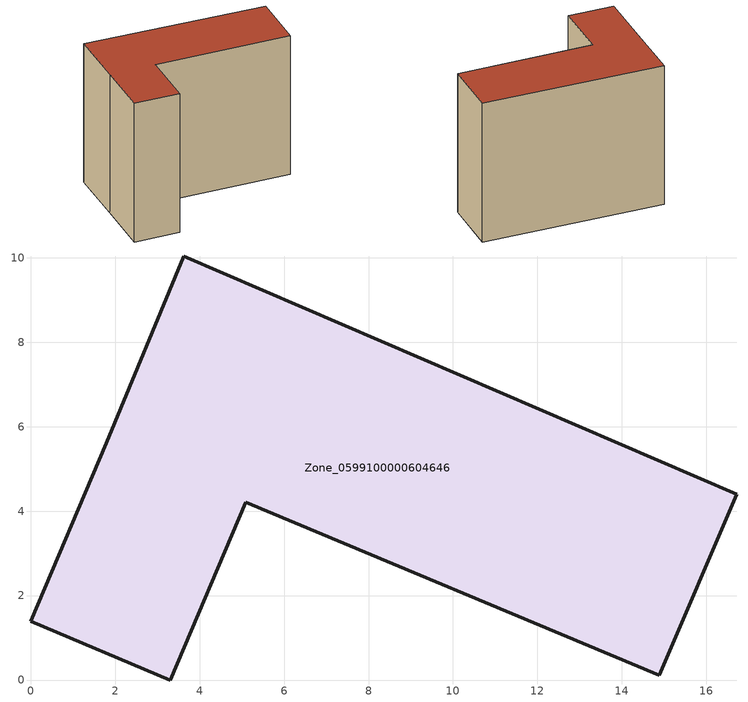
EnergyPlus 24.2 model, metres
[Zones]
Zone_0599100000604646
 floor ground (C_G): 3.63,10.05 16.72,4.4 14.89,0.12 5.09,4.21 3.31,0 0,1.4 1.79,5.61 z0
 wall outside (C_F): 1.79,5.61 0,1.4 3.31,0 5.09,4.21 14.89,0.12 16.72,4.4 3.63,10.05 1.79,5.61 z0:11.61
 roof outside (C_R): 16.72,4.4 3.63,10.05 1.79,5.61 0,1.4 3.31,0 5.09,4.21 14.89,0.12 z11.61
[BUILDING]
Pand.0599100000604646: North Axis=0; Terrain=City; Loads Convergence Tolerance Value=0.04; Temperature Convergence Tolerance Value=0.4; Solar Distribution=FullExterior; Maximum Number of Warmup Days=25; Minimum Number of Warmup Days=1
[Site:Location]
Rotterdam.The.Hague.AP_ZH_NLD Design_Conditions: Latitude=51.96; Longitude=4.45; Time Zone=1; Elevation=-4.5
[SITE:GROUNDTEMPERATURE:BUILDINGSURFACE]
18, 18, 18, 18, 18, 18, 18, 18, 18, 18, 18, 18
[MATERIAL] Thermal Absorptance=0.9; Solar Absorptance=0.7; Visible Absorptance=0.7
Name | Roughness | Thickness | Conductivity | Density | Specific Heat
G.TI.1946 | MediumSmooth | 0.15 | 1 | 540 | 1210
F.TI.1946 | Rough | 0.3 | 0.857143 | 1920 | 840
R.TI.1946 | MediumRough | 0.2 | 0.1 | 1500 | 1000
[CONSTRUCTION]
C_G: G.TI.1946
C_F: F.TI.1946
C_R: R.TI.1946
[ZONE]
Zone_0599100000604646: Type=1; Multiplier=1; Ceiling Height=Autocalculate; Volume=Autocalculate; Floor Area=autocalculate; Part of Total Floor Area=Yes
[ZONEINFILTRATION:DESIGNFLOWRATE]
Infil_Zone_0599100000604646: Zone or ZoneList or Space or SpaceList=Zone_0599100000604646; Schedule=AlwaysOn; Design Flow Rate Calculation Method=Flow/Area; Flow Rate per Floor Area=0.003; Constant Term Coefficient=1; Temperature Term Coefficient=0; Velocity Term Coefficient=0; Velocity Squared Term Coefficient=0
[HVACTEMPLATE:ZONE:IDEALLOADSAIRSYSTEM]
Zone_0599100000604646: Maximum Heating Supply Air Temperature=50; Minimum Cooling Supply Air Temperature=13; Maximum Heating Supply Air Humidity Ratio=0.0156; Minimum Cooling Supply Air Humidity Ratio=0.0077; Heating Limit=NoLimit; Cooling Limit=NoLimit; Dehumidification Control Type=ConstantSensibleHeatRatio; Cooling Sensible Heat Ratio=0.7; Dehumidification Setpoint=60; Humidification Control Type=None; Humidification Setpoint=30; Outdoor Air Method=None; Outdoor Air Flow Rate per Person=0.00944; Outdoor Air Flow Rate per Zone Floor Area=0; Outdoor Air Flow Rate per Zone=0; Demand Controlled Ventilation Type=None; Outdoor Air Economizer Type=NoEconomizer; Heat Recovery Type=None; Sensible Heat Recovery Effectiveness=0.7; Latent Heat Recovery Effectiveness=0.65
[ZONECONTROL:THERMOSTAT]
ThermostatControl_Zone_0599100000604646: Zone or ZoneList=Zone_0599100000604646; Control Type Schedule=DualSetpointControlType; Control 1=Thermostat_Zone_0599100000604646; Temperature Difference Between Cutout And Setpoint=0
[THERMOSTATSETPOINT:DUALSETPOINT]
Thermostat_Zone_0599100000604646: Heating Setpoint Temperature Schedule=HeatingSetpoint_Zone_0599100000604646; Cooling Setpoint Temperature Schedule=CoolingSetpoint_Zone_0599100000604646
[SCHEDULE:COMPACT]
HeatingSetpoint_Zone_0599100000604646: Through: 12/31, For: AllDays, Until: 24:00, 21
CoolingSetpoint_Zone_0599100000604646: Through: 12/31, For: AllDays, Until: 24:00, 24
DualSetpointControlType: Through: 12/31, For: AllDays, Until: 24:00, 4
AlwaysOn: Through: 12/31, For: AllDays, Until: 24:00, 1
